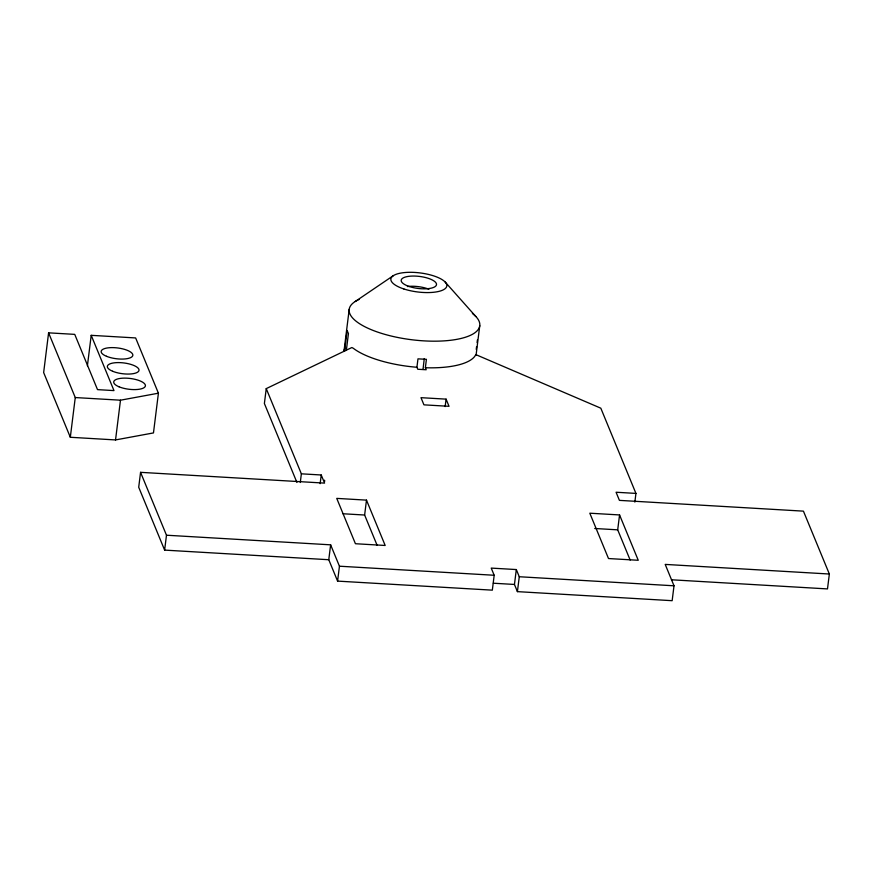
<?xml version="1.0" encoding="UTF-8"?>
<svg xmlns="http://www.w3.org/2000/svg" width="873" height="873" viewBox="0 0 873 873"><rect width="100%" height="100%" fill="white"/><g stroke="black" fill="none" stroke-linecap="round" stroke-linejoin="round"><path stroke-width="1.31" d="M424.267 358.596L423.012 369.454M91.207 335.33L113.981 390.602L97.514 389.631L74.74 334.37L48.593 332.842L43.65 372.564L70.32 437.275L115.542 439.927L153.473 432.921L158.417 393.199L135.642 337.938L91.207 335.33L87.409 365.787M70.32 437.275L75.264 397.553L48.593 332.842M115.542 439.927L120.485 400.194L158.417 393.199M416.923 367.26L417.971 358.847L426.417 359.327L425.369 367.74L426.21 369.748L417.752 369.257L416.923 367.26A65.781 22.392 7.1 0 1 353.238 348.24L351.852 347.53L266.243 388.616L301.36 473.821L321.231 474.988L324.581 483.107L140.564 472.337L138.709 487.232L164.626 550.11L328.772 559.724L337.589 581.112L492.328 590.159L494.183 575.263L491.226 568.094L516.314 569.556L519.271 576.737L517.416 591.632L672.155 600.689L674.011 585.794L665.204 564.405L829.35 574.019L827.495 588.915L671.49 579.781M164.626 550.11L166.481 535.214L140.564 472.337M266.243 388.616L264.388 403.512L296.929 482.453M300.279 482.507L301.36 473.821M320.151 483.675L321.231 474.988M349.2 309.38L344.017 350.935A65.781 22.392 7.1 0 1 344.944 348.098M344.54 351.306L347.127 330.518L348.436 333.584L346.33 350.466M328.772 559.724L330.627 544.828L166.481 535.214M337.589 581.112L339.444 566.206L330.627 544.828M377.092 545.254L364.63 515.026L366.485 500.131L336.738 498.385L355.431 543.726L385.179 545.472L366.485 500.131M445.154 406.589L446.081 399.136L420.982 397.673L423.94 404.843L449.038 406.316L446.081 399.136M476.243 349.375L476.571 346.668M477.084 342.609L477.411 339.913M476.08 355.136L479.757 325.651M517.416 591.632L514.459 584.452L516.314 569.556M630.164 560.062L617.702 529.835L619.557 514.939L589.81 513.204L608.503 558.545L638.25 560.28L619.557 514.939M634.857 502.095L635.937 493.409L600.82 408.193L476.276 354.809L475.512 355.136A65.781 22.392 7.1 0 1 425.369 367.74M355.235 301.501L393.45 275.573M75.264 397.553L120.485 400.194M635.937 493.409L616.076 492.241L619.415 500.371L803.433 511.142L829.35 574.019M343.002 513.761L364.63 515.026M594.72 528.492L617.702 529.835M339.444 566.206L494.183 575.263M519.271 576.737L674.011 585.794M493.332 583.219L514.459 584.452M445.154 282.023L475.85 316.528M324.44 480.183L324.821 481.121M472.402 313.451A65.781 22.392 7.1 0 1 411.696 339.739A65.781 22.392 7.1 0 1 359.327 299.363M407.429 286.53A17.787 6.056 7.1 0 1 428.916 289.214M403.828 288.952A28.198 9.603 7.1 0 0 446.823 285.929A28.198 9.603 7.1 0 0 405.89 272.452A28.198 9.603 7.1 0 0 403.828 288.952M409.372 286.551A17.787 6.056 7.1 0 0 436.5 284.642A17.787 6.056 7.1 0 0 410.67 276.141A17.787 6.056 7.1 0 0 409.372 286.551M119.055 386.804A15.965 5.434 7.1 0 0 145.104 386.663A15.965 5.434 7.1 0 0 124.544 378.118A15.965 5.434 7.1 0 0 119.055 386.804M112.661 371.265A15.965 5.434 7.1 0 0 138.709 371.134A15.965 5.434 7.1 0 0 118.139 362.59A15.965 5.434 7.1 0 0 112.661 371.265M106.484 356.282A15.965 5.434 7.1 0 0 132.532 356.151A15.965 5.434 7.1 0 0 111.973 347.607A15.965 5.434 7.1 0 0 106.484 356.282"/></g></svg>
